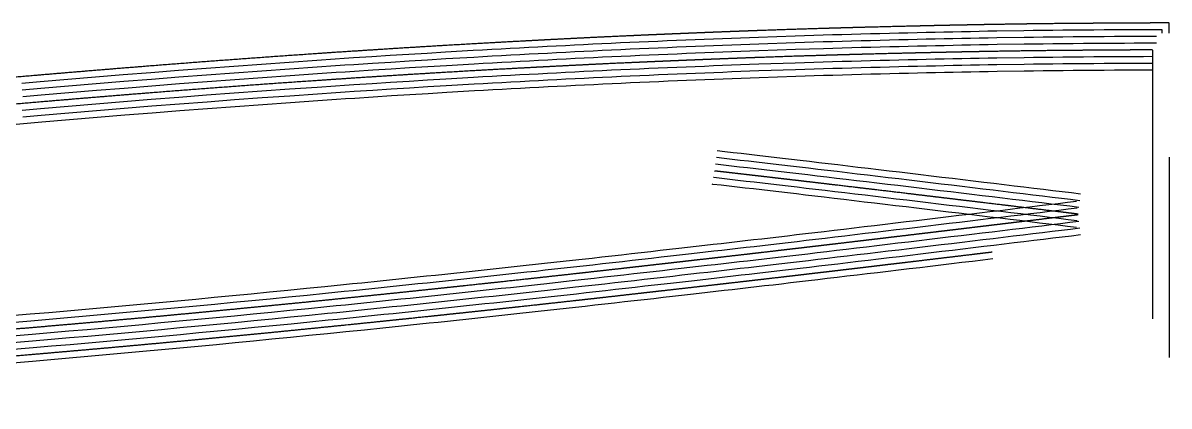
# Model space of a CAD drawing. Header units: millimetres. Extents: x -404 to 35, y 122 to 143.
# Drawn here: x -19.5 to 35.3, y 123.2 to 141.6 of the extents above; entities that cross this region are included whole.
import ezdxf

# ---------------------------------------------------------------- set-up
doc = ezdxf.new("R2010")
doc.units = ezdxf.units.MM
doc.layers.add('original_B', color=160, linetype='Continuous', true_color=0x0037ff)

msp = doc.modelspace()

# ---------------------------------------------------------------- linework, layer by layer
at = {"layer": 'original_B'}
for p, q in [((34.533, 140.258), (34.533, 127.405)), ((35.328, 135.139), (35.328, 125.546))]:
    msp.add_line(p, q, dxfattribs=at)
for points in [[(35.006, 141.075), (35.006, 141.241), (34.941, 141.24), (34.534, 141.239), (34.106, 141.237), (33.66, 141.235), (33.197, 141.232), (32.717, 141.23), (32.227, 141.226), (31.73, 141.223), (31.232, 141.219), (30.737, 141.215), (30.248, 141.21), (29.767, 141.205), (29.296, 141.2), (28.837, 141.194), (28.389, 141.189), (27.089, 141.169), (26.666, 141.162), (26.246, 141.154), (25.826, 141.146), (25.406, 141.138), (24.985, 141.13), (24.562, 141.121), (24.137, 141.111), (23.709, 141.102), (23.277, 141.092), (22.839, 141.082), (22.397, 141.071), (21.95, 141.06), (21.499, 141.049), (21.045, 141.037), (20.59, 141.026), (20.134, 141.014), (19.68, 141.001), (19.226, 140.988), (18.776, 140.975), (17.44, 140.934), (15.69, 140.874), (15.258, 140.858), (14.826, 140.842), (14.394, 140.825), (13.962, 140.809), (13.529, 140.792), (13.094, 140.774), (12.656, 140.757), (12.216, 140.738), (11.772, 140.721), (11.326, 140.702), (10.877, 140.683), (10.429, 140.664), (9.98, 140.644), (9.532, 140.624), (9.086, 140.604), (8.642, 140.583), (8.201, 140.563), (7.762, 140.541), (7.324, 140.52), (6.887, 140.498), (6.451, 140.476), (6.014, 140.454), (5.577, 140.431), (5.138, 140.408), (4.699, 140.385), (4.258, 140.361), (3.816, 140.337), (3.374, 140.313), (2.931, 140.289), (2.489, 140.264), (2.047, 140.239), (0.721, 140.162), (-0.162, 140.109), (-1.043, 140.055), (-1.924, 140), (-2.805, 139.943), (-3.685, 139.886), (-4.126, 139.857), (-4.566, 139.828), (-5.446, 139.768), (-6.768, 139.676), (-8.09, 139.582), (-9.412, 139.486), (-10.735, 139.387), (-12.058, 139.286), (-13.381, 139.182), (-14.705, 139.076), (-16.028, 138.968), (-17.351, 138.857), (-18.675, 138.745), (-19.557, 138.668)], [(34.725, 140.917), (34.535, 140.916), (34.108, 140.915), (33.662, 140.913), (33.199, 140.91), (32.719, 140.907), (32.229, 140.904), (31.733, 140.9), (31.234, 140.896), (30.74, 140.892), (30.251, 140.888), (29.77, 140.883), (29.3, 140.878), (28.842, 140.872), (28.393, 140.866), (27.094, 140.846), (26.672, 140.839), (26.252, 140.832), (25.832, 140.824), (25.412, 140.815), (24.992, 140.807), (24.569, 140.798), (24.144, 140.789), (23.716, 140.78), (23.284, 140.769), (22.847, 140.76), (22.405, 140.749), (21.958, 140.738), (21.507, 140.726), (21.054, 140.715), (20.599, 140.703), (20.143, 140.691), (19.689, 140.679), (19.236, 140.666), (18.786, 140.653), (17.451, 140.612), (15.702, 140.551), (15.269, 140.536), (14.838, 140.52), (14.406, 140.503), (13.975, 140.487), (13.542, 140.469), (13.107, 140.452), (12.67, 140.435), (12.229, 140.416), (11.785, 140.398), (11.339, 140.379), (10.891, 140.36), (10.443, 140.341), (9.994, 140.322), (9.546, 140.302), (9.101, 140.282), (8.657, 140.261), (8.216, 140.24), (7.777, 140.219), (7.34, 140.198), (6.903, 140.176), (6.467, 140.154), (6.031, 140.131), (5.594, 140.109), (5.156, 140.086), (4.716, 140.063), (4.275, 140.039), (3.834, 140.015), (3.392, 139.991), (2.949, 139.967), (2.507, 139.942), (2.065, 139.917), (0.74, 139.84), (-0.142, 139.787), (-1.024, 139.733), (-1.904, 139.678), (-2.784, 139.622), (-3.664, 139.565), (-4.104, 139.535), (-4.544, 139.506), (-5.424, 139.446), (-6.745, 139.355), (-8.066, 139.261), (-9.388, 139.164), (-10.71, 139.065), (-12.033, 138.964), (-13.356, 138.86), (-14.679, 138.755), (-16.001, 138.647), (-17.324, 138.536), (-18.647, 138.424), (-19.529, 138.347)], [(34.726, 140.595), (34.536, 140.594), (34.109, 140.592), (33.664, 140.59), (33.201, 140.587), (32.721, 140.585), (32.232, 140.581), (31.735, 140.578), (31.237, 140.574), (30.743, 140.57), (30.254, 140.565), (29.773, 140.56), (29.304, 140.555), (28.846, 140.549), (28.398, 140.544), (27.1, 140.524), (26.677, 140.517), (26.258, 140.509), (25.838, 140.501), (25.418, 140.493), (24.998, 140.485), (24.576, 140.476), (24.151, 140.466), (23.723, 140.457), (23.291, 140.447), (22.855, 140.437), (22.413, 140.426), (21.966, 140.415), (21.515, 140.404), (21.062, 140.393), (20.607, 140.381), (20.152, 140.369), (19.698, 140.356), (19.245, 140.343), (18.795, 140.33), (17.461, 140.289), (15.713, 140.229), (15.281, 140.213), (14.85, 140.198), (14.419, 140.181), (13.987, 140.165), (13.555, 140.147), (13.119, 140.13), (12.683, 140.112), (12.242, 140.094), (11.799, 140.076), (11.353, 140.057), (10.905, 140.038), (10.456, 140.019), (10.009, 140), (9.561, 139.98), (9.115, 139.96), (8.672, 139.939), (8.231, 139.918), (7.793, 139.897), (7.356, 139.876), (6.919, 139.854), (6.484, 139.832), (6.047, 139.809), (5.61, 139.787), (5.173, 139.764), (4.733, 139.741), (4.292, 139.717), (3.852, 139.693), (3.41, 139.669), (2.967, 139.645), (2.525, 139.62), (2.084, 139.595), (0.759, 139.518), (-0.123, 139.465), (-1.004, 139.411), (-1.883, 139.356), (-2.764, 139.3), (-3.643, 139.243), (-4.083, 139.213), (-4.522, 139.184), (-5.402, 139.125), (-6.722, 139.033), (-8.043, 138.939), (-9.364, 138.843), (-10.686, 138.744), (-12.008, 138.642), (-13.33, 138.539), (-14.653, 138.433), (-15.975, 138.325), (-17.297, 138.215), (-18.62, 138.102), (-19.501, 138.026)], [(34.535, 139.951), (34.107, 139.949), (33.662, 139.947), (33.198, 139.944), (32.719, 139.942), (32.228, 139.938), (31.732, 139.935), (31.234, 139.931), (30.739, 139.927), (30.25, 139.922), (29.769, 139.917), (29.299, 139.912), (28.841, 139.907), (28.393, 139.901), (27.093, 139.881), (26.671, 139.874), (26.25, 139.866), (25.831, 139.859), (25.411, 139.85), (24.99, 139.842), (24.568, 139.833), (24.143, 139.823), (23.714, 139.814), (23.282, 139.804), (22.846, 139.794), (22.403, 139.783), (21.956, 139.772), (21.505, 139.761), (21.052, 139.75), (20.597, 139.738), (20.141, 139.726), (19.687, 139.713), (19.234, 139.701), (18.784, 139.687), (17.448, 139.646), (15.7, 139.586), (15.267, 139.57), (14.835, 139.554), (14.404, 139.538), (13.972, 139.521), (13.539, 139.504), (13.104, 139.487), (12.666, 139.469), (12.226, 139.451), (11.782, 139.433), (11.336, 139.414), (10.888, 139.395), (10.44, 139.376), (9.991, 139.356), (9.543, 139.336), (9.097, 139.316), (8.654, 139.296), (8.213, 139.275), (7.774, 139.253), (7.336, 139.232), (6.9, 139.211), (6.463, 139.188), (6.027, 139.166), (5.59, 139.143), (5.152, 139.12), (4.712, 139.097), (4.271, 139.074), (3.83, 139.05), (3.388, 139.026), (2.945, 139.001), (2.503, 138.977), (2.061, 138.951), (0.735, 138.874), (-0.147, 138.821), (-1.028, 138.768), (-1.909, 138.712), (-2.789, 138.656), (-3.669, 138.599), (-4.109, 138.57), (-4.549, 138.54), (-5.429, 138.481), (-6.75, 138.389), (-8.071, 138.295), (-9.393, 138.198), (-10.716, 138.1), (-12.038, 137.998), (-13.361, 137.895), (-14.684, 137.789), (-16.007, 137.681), (-17.33, 137.57), (-18.653, 137.458), (-19.535, 137.381)], [(34.537, 139.306), (34.11, 139.304), (33.665, 139.302), (33.202, 139.299), (32.723, 139.297), (32.233, 139.293), (31.737, 139.29), (31.24, 139.286), (30.745, 139.282), (30.257, 139.277), (29.776, 139.272), (29.306, 139.267), (28.849, 139.262), (28.402, 139.256), (27.104, 139.236), (26.682, 139.229), (26.262, 139.221), (25.843, 139.214), (25.424, 139.206), (25.004, 139.197), (24.582, 139.188), (24.157, 139.178), (23.729, 139.169), (23.297, 139.159), (22.861, 139.149), (22.419, 139.138), (21.972, 139.127), (21.521, 139.117), (21.068, 139.105), (20.614, 139.093), (20.159, 139.081), (19.704, 139.068), (19.252, 139.056), (18.803, 139.042), (17.469, 139.001), (15.722, 138.942), (15.291, 138.926), (14.86, 138.91), (14.429, 138.893), (13.997, 138.877), (13.564, 138.86), (13.13, 138.842), (12.693, 138.824), (12.253, 138.807), (11.809, 138.788), (11.363, 138.77), (10.916, 138.751), (10.468, 138.731), (10.019, 138.712), (9.572, 138.692), (9.127, 138.672), (8.684, 138.652), (8.244, 138.63), (7.805, 138.609), (7.368, 138.588), (6.932, 138.566), (6.496, 138.544), (6.06, 138.522), (5.623, 138.499), (5.185, 138.476), (4.746, 138.453), (4.306, 138.43), (3.865, 138.406), (3.424, 138.381), (2.981, 138.357), (2.539, 138.333), (2.098, 138.307), (0.773, 138.23), (-0.108, 138.178), (-0.988, 138.124), (-1.868, 138.069), (-2.747, 138.013), (-3.626, 137.955), (-4.066, 137.926), (-4.506, 137.897), (-5.385, 137.837), (-6.705, 137.745), (-8.025, 137.652), (-9.346, 137.555), (-10.667, 137.456), (-11.989, 137.355), (-13.31, 137.252), (-14.632, 137.146), (-15.954, 137.038), (-17.276, 136.928), (-18.598, 136.815), (-19.479, 136.739), (-20.36, 136.662)], [(34.536, 139.628), (34.109, 139.627), (33.664, 139.625), (33.2, 139.622), (32.721, 139.619), (32.231, 139.616), (31.734, 139.613), (31.237, 139.608), (30.742, 139.604), (30.254, 139.6), (29.772, 139.595), (29.303, 139.59), (28.845, 139.584), (28.397, 139.578), (27.099, 139.558), (26.676, 139.551), (26.256, 139.544), (25.837, 139.536), (25.417, 139.528), (24.997, 139.519), (24.575, 139.51), (24.15, 139.501), (23.721, 139.492), (23.29, 139.482), (22.853, 139.472), (22.411, 139.461), (21.964, 139.45), (21.513, 139.439), (21.06, 139.428), (20.606, 139.416), (20.15, 139.403), (19.695, 139.391), (19.243, 139.378), (18.793, 139.365), (17.459, 139.324), (15.711, 139.264), (15.279, 139.248), (14.847, 139.232), (14.416, 139.216), (13.984, 139.199), (13.551, 139.182), (13.117, 139.165), (12.68, 139.147), (12.239, 139.129), (11.796, 139.11), (11.35, 139.092), (10.902, 139.073), (10.454, 139.053), (10.005, 139.034), (9.558, 139.014), (9.112, 138.994), (8.669, 138.974), (8.228, 138.953), (7.789, 138.931), (7.352, 138.91), (6.916, 138.888), (6.48, 138.866), (6.044, 138.844), (5.607, 138.821), (5.168, 138.798), (4.729, 138.775), (4.289, 138.752), (3.848, 138.728), (3.406, 138.704), (2.963, 138.679), (2.521, 138.655), (2.08, 138.629), (0.754, 138.552), (-0.127, 138.5), (-1.008, 138.446), (-1.888, 138.39), (-2.768, 138.335), (-3.648, 138.277), (-4.087, 138.248), (-4.527, 138.219), (-5.407, 138.159), (-6.727, 138.067), (-8.048, 137.973), (-9.37, 137.877), (-10.691, 137.778), (-12.013, 137.677), (-13.336, 137.573), (-14.658, 137.468), (-15.981, 137.359), (-17.303, 137.249), (-18.626, 137.137), (-19.507, 137.06)], [(31.094, 133.375), (30.66, 133.428), (30.22, 133.481), (29.772, 133.535), (29.319, 133.59), (28.858, 133.646), (28.39, 133.702), (27.916, 133.76), (27.437, 133.817), (26.952, 133.876), (26.462, 133.934), (25.966, 133.994), (25.467, 134.054), (24.965, 134.114), (24.46, 134.175), (23.954, 134.235), (23.448, 134.296), (22.941, 134.357), (22.436, 134.417), (21.933, 134.477), (21.434, 134.537), (20.938, 134.595), (20.449, 134.653), (19.967, 134.71), (19.492, 134.767), (19.027, 134.822), (18.571, 134.876), (18.126, 134.928), (17.69, 134.979), (17.262, 135.029), (16.843, 135.078), (16.432, 135.126), (16.028, 135.173), (15.632, 135.219), (15.242, 135.264), (14.856, 135.308), (14.471, 135.352), (14.085, 135.397), (13.711, 135.439)], [(31.055, 133.055), (30.621, 133.108), (30.181, 133.161), (29.734, 133.215), (29.28, 133.27), (28.819, 133.326), (28.352, 133.382), (27.878, 133.439), (27.399, 133.497), (26.914, 133.556), (26.423, 133.614), (25.928, 133.674), (25.429, 133.734), (24.927, 133.794), (24.422, 133.855), (23.916, 133.915), (23.409, 133.976), (22.903, 134.037), (22.398, 134.097), (21.895, 134.157), (21.395, 134.216), (20.9, 134.275), (20.411, 134.333), (19.929, 134.39), (19.454, 134.447), (18.989, 134.502), (18.533, 134.555), (18.088, 134.608), (17.652, 134.659), (17.224, 134.709), (16.805, 134.758), (16.395, 134.806), (15.991, 134.853), (15.595, 134.898), (15.205, 134.943), (14.819, 134.988), (14.434, 135.032), (14.048, 135.076), (13.674, 135.119)], [(31.016, 132.735), (30.583, 132.788), (30.142, 132.841), (29.695, 132.895), (29.241, 132.95), (28.78, 133.006), (28.313, 133.062), (27.839, 133.119), (27.36, 133.177), (26.875, 133.235), (26.385, 133.294), (25.89, 133.354), (25.39, 133.413), (24.888, 133.474), (24.383, 133.535), (23.877, 133.595), (23.371, 133.656), (22.865, 133.716), (22.359, 133.777), (21.857, 133.836), (21.357, 133.896), (20.862, 133.955), (20.373, 134.013), (19.891, 134.07), (19.416, 134.126), (18.951, 134.181), (18.496, 134.235), (18.05, 134.287), (17.614, 134.339), (17.187, 134.389), (16.768, 134.438), (16.357, 134.485), (15.954, 134.532), (15.558, 134.578), (15.168, 134.623), (14.782, 134.667), (14.397, 134.711), (14.012, 134.756), (13.638, 134.798)], [(30.899, 131.775), (30.466, 131.827), (30.027, 131.881), (29.579, 131.934), (29.125, 131.989), (28.664, 132.045), (28.197, 132.102), (27.724, 132.159), (27.244, 132.216), (26.76, 132.275), (26.269, 132.333), (25.774, 132.393), (25.275, 132.453), (24.773, 132.513), (24.268, 132.574), (23.762, 132.634), (23.256, 132.695), (22.75, 132.756), (22.245, 132.816), (21.742, 132.876), (21.243, 132.935), (20.748, 132.994), (20.259, 133.052), (19.777, 133.109), (19.303, 133.166), (18.838, 133.22), (18.383, 133.274), (17.937, 133.326), (17.501, 133.378), (17.075, 133.428), (16.656, 133.477), (16.246, 133.524), (15.843, 133.571), (15.447, 133.617), (15.057, 133.662), (14.672, 133.706), (14.287, 133.75), (13.902, 133.795), (13.5, 133.84), (13.475, 133.845)], [(30.938, 132.095), (30.505, 132.148), (30.065, 132.201), (29.618, 132.254), (29.164, 132.309), (28.703, 132.365), (28.236, 132.422), (27.762, 132.479), (27.283, 132.536), (26.798, 132.595), (26.308, 132.654), (25.813, 132.713), (25.313, 132.773), (24.811, 132.833), (24.307, 132.894), (23.801, 132.954), (23.294, 133.015), (22.788, 133.076), (22.283, 133.136), (21.78, 133.196), (21.281, 133.256), (20.786, 133.314), (20.297, 133.372), (19.815, 133.429), (19.341, 133.486), (18.875, 133.541), (18.42, 133.595), (17.975, 133.647), (17.539, 133.698), (17.112, 133.748), (16.693, 133.797), (16.283, 133.845), (15.88, 133.891), (15.484, 133.937), (15.094, 133.982), (14.708, 134.027), (14.324, 134.071), (13.938, 134.115), (13.546, 134.16), (13.53, 134.162)], [(30.9, 133.019), (30.467, 132.967), (30.026, 132.914), (29.579, 132.859), (29.125, 132.805), (28.664, 132.749), (28.197, 132.693), (27.724, 132.636), (27.244, 132.578), (26.76, 132.519), (26.269, 132.46), (25.774, 132.401), (25.275, 132.341), (24.773, 132.281), (24.268, 132.22), (23.762, 132.16), (23.256, 132.099), (22.75, 132.038), (22.245, 131.978), (21.742, 131.918), (21.243, 131.859), (20.748, 131.8), (20.259, 131.742), (19.777, 131.684), (19.303, 131.629), (18.838, 131.574), (18.382, 131.52), (17.937, 131.467), (17.502, 131.416), (17.075, 131.366), (16.656, 131.318), (16.246, 131.27), (15.843, 131.223), (15.447, 131.177), (15.058, 131.132), (14.672, 131.088), (14.287, 131.043), (13.902, 131), (13.513, 130.955), (13.118, 130.91), (12.714, 130.864), (12.301, 130.817), (11.875, 130.768), (11.438, 130.718), (10.992, 130.668), (10.538, 130.616), (10.077, 130.564), (9.612, 130.511), (9.142, 130.458), (8.67, 130.404), (8.198, 130.351), (7.727, 130.299), (7.26, 130.247), (6.799, 130.195), (5.454, 130.046), (5.015, 129.998), (4.579, 129.95), (4.146, 129.903), (3.714, 129.856), (3.282, 129.81), (2.852, 129.763), (2.421, 129.717), (1.989, 129.671), (1.555, 129.624), (1.119, 129.578), (0.682, 129.531), (0.243, 129.485), (-0.196, 129.438), (-0.636, 129.392), (-1.078, 129.346), (-1.519, 129.3), (-1.961, 129.254), (-2.403, 129.208), (-3.287, 129.117), (-3.729, 129.072), (-4.171, 129.027), (-4.613, 128.982), (-5.055, 128.937), (-5.938, 128.848), (-6.821, 128.76), (-7.704, 128.673), (-8.585, 128.586), (-9.467, 128.501), (-10.348, 128.417), (-11.228, 128.333), (-12.109, 128.25), (-12.989, 128.168), (-13.869, 128.087), (-14.749, 128.007), (-15.629, 127.928), (-16.508, 127.849), (-17.388, 127.772), (-18.267, 127.696), (-19.147, 127.62), (-20.467, 127.508)], [(30.938, 132.699), (30.505, 132.647), (30.065, 132.593), (29.618, 132.539), (29.164, 132.484), (28.703, 132.429), (28.236, 132.372), (27.762, 132.315), (27.283, 132.257), (26.798, 132.199), (26.308, 132.14), (25.813, 132.081), (25.313, 132.021), (24.811, 131.96), (24.307, 131.9), (23.801, 131.839), (23.294, 131.779), (22.788, 131.718), (22.283, 131.658), (21.78, 131.598), (21.281, 131.539), (20.786, 131.48), (20.297, 131.422), (19.815, 131.364), (19.341, 131.308), (18.875, 131.253), (18.42, 131.2), (17.975, 131.147), (17.539, 131.096), (17.112, 131.046), (16.693, 130.997), (16.283, 130.949), (15.88, 130.903), (15.484, 130.857), (15.094, 130.812), (14.708, 130.768), (14.324, 130.723), (13.938, 130.679), (13.549, 130.635), (13.154, 130.59), (12.751, 130.543), (12.337, 130.496), (11.911, 130.448), (11.474, 130.398), (11.028, 130.347), (10.574, 130.296), (10.114, 130.244), (9.648, 130.19), (9.178, 130.138), (8.706, 130.084), (8.234, 130.031), (7.763, 129.978), (7.296, 129.926), (6.835, 129.874), (5.49, 129.726), (5.05, 129.677), (4.614, 129.63), (4.181, 129.582), (3.748, 129.536), (3.317, 129.489), (2.886, 129.442), (2.455, 129.396), (2.023, 129.35), (1.589, 129.303), (1.153, 129.257), (0.716, 129.211), (0.277, 129.164), (-0.162, 129.118), (-0.603, 129.072), (-1.044, 129.025), (-1.486, 128.979), (-1.927, 128.933), (-2.369, 128.888), (-2.812, 128.842), (-3.254, 128.796), (-3.696, 128.751), (-4.138, 128.706), (-4.581, 128.661), (-5.023, 128.616), (-5.906, 128.527), (-6.789, 128.439), (-7.672, 128.352), (-8.554, 128.266), (-9.436, 128.18), (-10.317, 128.096), (-11.198, 128.012), (-12.079, 127.929), (-12.959, 127.847), (-13.839, 127.766), (-14.72, 127.686), (-15.6, 127.607), (-16.48, 127.528), (-17.36, 127.451), (-18.24, 127.374), (-19.12, 127.299), (-20.441, 127.187)], [(31.015, 132.058), (30.582, 132.006), (30.143, 131.953), (29.695, 131.899), (29.241, 131.844), (28.78, 131.789), (28.313, 131.732), (27.84, 131.675), (27.36, 131.617), (26.875, 131.559), (26.385, 131.5), (25.89, 131.441), (25.39, 131.38), (24.888, 131.32), (24.383, 131.26), (23.877, 131.199), (23.371, 131.139), (22.865, 131.078), (22.359, 131.017), (21.857, 130.958), (21.357, 130.898), (20.862, 130.839), (20.373, 130.781), (19.891, 130.724), (19.416, 130.668), (18.951, 130.613), (18.496, 130.559), (18.05, 130.506), (17.614, 130.455), (17.187, 130.405), (16.768, 130.357), (16.357, 130.309), (15.954, 130.262), (15.558, 130.216), (15.168, 130.171), (14.782, 130.127), (14.397, 130.082), (14.012, 130.038), (13.623, 129.994), (13.228, 129.949), (12.824, 129.903), (12.41, 129.855), (11.984, 129.807), (11.547, 129.757), (11.101, 129.706), (10.647, 129.655), (10.186, 129.603), (9.721, 129.55), (9.251, 129.497), (8.779, 129.443), (8.305, 129.39), (7.834, 129.337), (7.367, 129.285), (6.906, 129.233), (5.56, 129.085), (5.121, 129.036), (4.684, 128.988), (4.25, 128.941), (3.818, 128.895), (3.387, 128.848), (2.955, 128.801), (2.524, 128.755), (2.092, 128.709), (1.657, 128.662), (1.221, 128.616), (0.784, 128.569), (0.345, 128.523), (-0.095, 128.476), (-0.536, 128.43), (-0.977, 128.384), (-1.419, 128.338), (-1.861, 128.292), (-2.303, 128.246), (-3.188, 128.155), (-3.63, 128.109), (-4.073, 128.064), (-4.516, 128.019), (-4.958, 127.974), (-5.842, 127.885), (-6.726, 127.797), (-7.609, 127.71), (-8.492, 127.624), (-9.374, 127.538), (-10.256, 127.454), (-11.137, 127.37), (-12.019, 127.287), (-12.9, 127.205), (-13.781, 127.124), (-14.661, 127.043), (-15.542, 126.964), (-16.423, 126.885), (-17.304, 126.808), (-18.184, 126.732), (-19.065, 126.656), (-20.387, 126.544)], [(31.054, 131.738), (30.621, 131.686), (30.181, 131.633), (29.734, 131.579), (29.279, 131.524), (28.819, 131.468), (28.352, 131.412), (27.878, 131.355), (27.399, 131.297), (26.914, 131.239), (26.423, 131.18), (25.928, 131.12), (25.429, 131.06), (24.926, 131), (24.422, 130.939), (23.916, 130.879), (23.409, 130.818), (22.903, 130.758), (22.398, 130.697), (21.895, 130.638), (21.395, 130.578), (20.9, 130.519), (20.411, 130.461), (19.929, 130.403), (19.454, 130.347), (18.989, 130.293), (18.534, 130.239), (18.088, 130.186), (17.652, 130.135), (17.224, 130.085), (16.805, 130.036), (16.395, 129.988), (15.991, 129.942), (15.595, 129.896), (15.205, 129.85), (14.819, 129.806), (14.434, 129.762), (14.048, 129.718), (13.659, 129.673), (13.264, 129.628), (12.861, 129.582), (12.446, 129.535), (12.021, 129.487), (11.584, 129.437), (11.137, 129.386), (10.683, 129.334), (10.223, 129.282), (9.757, 129.229), (9.287, 129.176), (8.815, 129.123), (8.341, 129.069), (7.87, 129.017), (7.403, 128.965), (6.942, 128.913), (5.596, 128.764), (5.156, 128.716), (4.719, 128.668), (4.285, 128.621), (3.852, 128.574), (3.421, 128.527), (2.99, 128.48), (2.558, 128.434), (2.126, 128.388), (1.692, 128.341), (1.255, 128.295), (0.818, 128.248), (0.379, 128.202), (-0.061, 128.156), (-0.502, 128.109), (-0.943, 128.063), (-1.385, 128.017), (-1.828, 127.971), (-2.27, 127.925), (-3.155, 127.834), (-3.598, 127.788), (-4.04, 127.743), (-4.483, 127.698), (-4.926, 127.654), (-5.81, 127.564), (-6.694, 127.476), (-7.577, 127.389), (-8.46, 127.303), (-9.343, 127.217), (-10.225, 127.132), (-11.107, 127.049), (-11.988, 126.966), (-12.87, 126.884), (-13.751, 126.803), (-14.632, 126.722), (-15.513, 126.643), (-16.394, 126.564), (-17.275, 126.487), (-18.156, 126.41), (-19.038, 126.335), (-20.36, 126.223)], [(31.092, 131.418), (30.66, 131.366), (30.22, 131.313), (29.773, 131.259), (29.318, 131.204), (28.857, 131.148), (28.39, 131.092), (27.917, 131.035), (27.437, 130.977), (26.952, 130.919), (26.462, 130.859), (25.966, 130.8), (25.467, 130.74), (24.965, 130.68), (24.46, 130.619), (23.954, 130.558), (23.447, 130.498), (22.941, 130.437), (22.436, 130.377), (21.933, 130.317), (21.434, 130.258), (20.938, 130.199), (20.45, 130.141), (19.967, 130.083), (19.492, 130.027), (19.027, 129.972), (18.571, 129.919), (18.126, 129.866), (17.689, 129.815), (17.262, 129.765), (16.843, 129.716), (16.432, 129.668), (16.029, 129.621), (15.633, 129.575), (15.241, 129.53), (14.856, 129.486), (14.471, 129.442), (14.085, 129.397), (13.696, 129.353), (13.301, 129.308), (12.897, 129.262), (12.483, 129.214), (12.057, 129.166), (11.62, 129.116), (11.174, 129.066), (10.72, 129.014), (10.259, 128.962), (9.793, 128.909), (9.323, 128.856), (8.851, 128.802), (8.377, 128.749), (7.906, 128.696), (7.439, 128.644), (6.978, 128.592), (5.631, 128.444), (5.191, 128.395), (4.754, 128.347), (4.32, 128.3), (3.887, 128.253), (3.456, 128.207), (3.025, 128.16), (2.593, 128.114), (2.16, 128.067), (1.726, 128.021), (1.29, 127.975), (0.852, 127.928), (0.413, 127.882), (-0.027, 127.835), (-0.469, 127.789), (-0.91, 127.742), (-1.352, 127.696), (-1.794, 127.65), (-2.237, 127.604), (-3.122, 127.513), (-3.565, 127.468), (-4.008, 127.422), (-4.451, 127.377), (-4.893, 127.333), (-5.778, 127.244), (-6.662, 127.156), (-7.546, 127.068), (-8.429, 126.982), (-9.312, 126.896), (-10.194, 126.811), (-11.077, 126.728), (-11.958, 126.645), (-12.84, 126.562), (-13.722, 126.481), (-14.603, 126.401), (-15.484, 126.322), (-16.366, 126.243), (-17.247, 126.166), (-18.129, 126.089), (-19.01, 126.013), (-20.333, 125.901)], [(26.905, 130.273), (26.415, 130.214), (25.92, 130.154), (25.42, 130.094), (24.918, 130.034), (24.413, 129.973), (23.907, 129.913), (23.401, 129.852), (22.895, 129.791), (22.389, 129.731), (21.887, 129.671), (21.387, 129.612), (20.892, 129.553), (20.403, 129.495), (19.921, 129.438), (19.446, 129.381), (18.981, 129.327), (18.525, 129.273), (18.08, 129.221), (17.644, 129.169), (17.216, 129.119), (16.797, 129.07), (16.387, 129.022), (15.983, 128.976), (15.587, 128.93), (15.197, 128.885), (14.811, 128.84), (14.426, 128.796), (14.04, 128.752), (13.651, 128.707), (13.256, 128.662), (12.853, 128.616), (12.439, 128.569), (12.013, 128.521), (11.576, 128.471), (11.13, 128.42), (10.676, 128.369), (10.215, 128.316), (9.749, 128.263), (9.279, 128.21), (8.807, 128.157), (8.334, 128.103), (7.862, 128.051), (7.395, 127.999), (6.934, 127.947), (5.588, 127.798), (5.148, 127.75), (4.712, 127.702), (4.277, 127.655), (3.845, 127.608), (3.414, 127.561), (2.983, 127.515), (2.551, 127.469), (2.118, 127.422), (1.684, 127.376), (1.248, 127.33), (0.811, 127.283), (0.372, 127.236), (-0.069, 127.19), (-0.509, 127.144), (-0.951, 127.097), (-1.393, 127.051), (-1.835, 127.005), (-2.277, 126.959), (-3.162, 126.868), (-4.047, 126.778), (-4.49, 126.733), (-4.933, 126.688), (-5.817, 126.599), (-6.701, 126.511), (-7.584, 126.424), (-8.467, 126.337), (-9.35, 126.251), (-10.232, 126.167), (-11.113, 126.083), (-11.995, 126), (-12.876, 125.918), (-13.758, 125.837), (-14.639, 125.757), (-15.52, 125.677), (-16.401, 125.598), (-17.282, 125.521), (-18.162, 125.445), (-19.044, 125.369), (-20.366, 125.257)]]:
    msp.add_lwpolyline(points, dxfattribs=at)
for points in [[(35.328, 141.075), (35.328, 141.564), (34.94, 141.563), (34.532, 141.561), (34.105, 141.56), (33.659, 141.558), (33.195, 141.555), (32.715, 141.552), (32.225, 141.549), (31.728, 141.545), (31.23, 141.541), (30.734, 141.537), (30.245, 141.533), (29.763, 141.528), (29.293, 141.523), (28.833, 141.517), (28.385, 141.511), (27.084, 141.491), (26.661, 141.484), (26.24, 141.477), (25.82, 141.468), (25.399, 141.46), (24.978, 141.452), (24.555, 141.443), (24.13, 141.434), (23.702, 141.424), (23.269, 141.414), (22.832, 141.404), (22.389, 141.394), (21.942, 141.383), (21.491, 141.371), (21.037, 141.36), (20.582, 141.348), (20.126, 141.336), (19.671, 141.323), (19.217, 141.31), (18.766, 141.297), (17.43, 141.256), (15.679, 141.196), (15.246, 141.18), (14.814, 141.164), (14.382, 141.148), (13.949, 141.131), (13.516, 141.114), (13.081, 141.097), (12.643, 141.079), (12.203, 141.061), (11.759, 141.043), (11.312, 141.024), (10.864, 141.005), (10.415, 140.986), (9.966, 140.966), (9.518, 140.946), (9.071, 140.926), (8.627, 140.905), (8.185, 140.885), (7.746, 140.864), (7.308, 140.842), (6.871, 140.82), (6.434, 140.798), (5.997, 140.776), (5.56, 140.753), (5.121, 140.73), (4.681, 140.707), (4.24, 140.683), (3.799, 140.659), (3.356, 140.635), (2.914, 140.611), (2.471, 140.586), (2.028, 140.561), (0.702, 140.484), (-0.181, 140.431), (-1.063, 140.377), (-1.945, 140.322), (-2.826, 140.265), (-3.707, 140.208), (-4.147, 140.179), (-4.587, 140.15), (-5.468, 140.09), (-6.79, 139.998), (-8.113, 139.904), (-9.436, 139.807), (-10.759, 139.709), (-12.083, 139.607), (-13.407, 139.503), (-14.731, 139.397), (-16.055, 139.289), (-17.379, 139.179), (-18.702, 139.066), (-19.585, 138.99), (-20.467, 138.913), (-21.35, 138.834), (-22.232, 138.756), (-23.114, 138.675), (-23.996, 138.594), (-24.878, 138.513), (-25.76, 138.43), (-26.642, 138.347), (-27.524, 138.263), (-28.406, 138.177), (-29.288, 138.092), (-30.169, 138.005), (-31.051, 137.917), (-31.932, 137.829), (-32.814, 137.74), (-33.695, 137.651), (-34.577, 137.56), (-35.458, 137.469), (-35.899, 137.423), (-36.34, 137.377), (-36.78, 137.331), (-37.221, 137.285), (-37.662, 137.238), (-38.102, 137.191), (-38.543, 137.145), (-38.984, 137.097), (-39.424, 137.051), (-39.865, 137.003), (-40.306, 136.956), (-40.746, 136.908), (-41.187, 136.86), (-41.628, 136.812), (-42.068, 136.764), (-42.509, 136.716), (-42.949, 136.668), (-43.39, 136.619), (-43.831, 136.571), (-44.271, 136.522), (-44.712, 136.473), (-45.153, 136.423), (-45.593, 136.375), (-46.034, 136.325), (-46.474, 136.276), (-46.915, 136.226), (-47.356, 136.176), (-47.796, 136.126), (-48.237, 136.076), (-48.677, 136.027), (-49.118, 135.976), (-49.559, 135.926), (-49.999, 135.876), (-50.44, 135.825), (-50.88, 135.774), (-51.321, 135.724), (-51.762, 135.672), (-52.202, 135.621), (-52.643, 135.57), (-53.084, 135.519), (-53.524, 135.468), (-53.965, 135.417), (-54.405, 135.365), (-54.846, 135.314), (-55.287, 135.262), (-55.727, 135.21), (-56.168, 135.158), (-56.609, 135.107), (-57.049, 135.055), (-57.49, 135.002), (-57.93, 134.95), (-58.371, 134.898), (-58.812, 134.846), (-59.252, 134.793), (-59.693, 134.741), (-60.133, 134.689), (-60.574, 134.636), (-61.015, 134.583), (-61.455, 134.531), (-61.896, 134.478), (-62.337, 134.425), (-62.777, 134.372), (-63.218, 134.319), (-63.658, 134.266), (-64.099, 134.213), (-64.54, 134.16), (-64.98, 134.107), (-65.421, 134.054), (-65.861, 134.001), (-66.302, 133.948), (-66.743, 133.895), (-67.183, 133.841), (-67.624, 133.788), (-68.064, 133.735), (-68.505, 133.681), (-68.946, 133.628), (-69.386, 133.575), (-69.827, 133.521), (-70.267, 133.468), (-70.708, 133.414), (-71.149, 133.361), (-71.589, 133.307), (-72.03, 133.254), (-72.47, 133.2), (-72.911, 133.147), (-73.352, 133.093), (-73.792, 133.04), (-74.233, 132.987), (-74.673, 132.933), (-75.114, 132.88), (-75.555, 132.826), (-75.995, 132.773), (-76.436, 132.719), (-76.876, 132.666), (-77.317, 132.612), (-77.758, 132.559), (-78.198, 132.506), (-78.639, 132.453), (-79.079, 132.399), (-79.52, 132.346), (-79.96, 132.292), (-80.401, 132.239), (-80.842, 132.186), (-81.282, 132.133), (-81.723, 132.079), (-82.163, 132.026), (-82.604, 131.974), (-83.045, 131.92), (-83.485, 131.867), (-83.926, 131.814), (-84.366, 131.762), (-84.807, 131.709), (-85.247, 131.656), (-85.688, 131.603), (-86.129, 131.551), (-86.569, 131.498), (-87.01, 131.445), (-87.45, 131.393), (-87.891, 131.34), (-88.332, 131.288), (-88.772, 131.236), (-89.213, 131.184), (-89.653, 131.131), (-90.094, 131.079), (-90.534, 131.027), (-90.975, 130.976), (-91.416, 130.923), (-91.856, 130.872), (-92.297, 130.82), (-92.737, 130.769), (-93.178, 130.717), (-93.619, 130.665), (-94.059, 130.614), (-94.5, 130.563), (-94.94, 130.512), (-95.381, 130.461), (-95.822, 130.41), (-96.262, 130.359), (-96.703, 130.308), (-97.143, 130.258), (-97.584, 130.207), (-98.025, 130.157), (-98.465, 130.106), (-98.906, 130.056), (-99.346, 130.006), (-99.787, 129.956), (-100.228, 129.906), (-100.668, 129.856), (-101.109, 129.806), (-101.549, 129.757), (-101.99, 129.708), (-102.431, 129.659), (-102.871, 129.609), (-103.312, 129.56), (-103.753, 129.512), (-104.193, 129.463), (-104.634, 129.414), (-105.074, 129.366), (-105.515, 129.318), (-105.956, 129.269), (-106.396, 129.222), (-106.837, 129.174), (-107.278, 129.126), (-107.718, 129.078), (-108.159, 129.031), (-108.6, 128.984), (-109.04, 128.937), (-109.481, 128.89), (-109.922, 128.843), (-110.362, 128.796), (-110.803, 128.75), (-111.244, 128.704), (-111.684, 128.658), (-112.125, 128.612), (-112.566, 128.566), (-113.006, 128.521), (-113.447, 128.476), (-113.888, 128.43), (-114.328, 128.385), (-114.769, 128.34), (-115.21, 128.296), (-115.65, 128.251), (-116.091, 128.207), (-116.532, 128.163), (-116.972, 128.119), (-117.413, 128.075), (-117.854, 128.032), (-118.735, 127.946), (-119.617, 127.86), (-120.498, 127.775), (-121.38, 127.691), (-122.261, 127.608), (-123.143, 127.526), (-124.024, 127.445), (-124.906, 127.365), (-125.787, 127.285), (-126.669, 127.207), (-127.55, 127.129), (-128.432, 127.053), (-129.314, 126.977), (-130.636, 126.866), (-132.4, 126.721), (-134.163, 126.58), (-135.926, 126.443), (-137.69, 126.311), (-139.454, 126.182), (-141.217, 126.058), (-142.981, 125.939), (-144.745, 125.823), (-146.509, 125.712), (-148.272, 125.606), (-150.036, 125.505), (-151.8, 125.408), (-153.564, 125.315), (-155.328, 125.228), (-157.092, 125.145), (-158.857, 125.067), (-160.621, 124.994), (-162.385, 124.926), (-164.149, 124.863), (-165.913, 124.805), (-167.678, 124.752), (-169.442, 124.705), (-171.206, 124.662), (-172.971, 124.625), (-174.735, 124.593), (-176.499, 124.567), (-178.705, 124.542), (-180.91, 124.525), (-183.115, 124.517), (-183.556, 124.518), (-183.567, 124.519)], [(34.533, 140.273), (34.106, 140.272), (33.66, 140.27), (33.196, 140.267), (32.717, 140.264), (32.226, 140.261), (31.73, 140.258), (31.232, 140.253), (30.737, 140.249), (30.247, 140.245), (29.766, 140.24), (29.295, 140.235), (28.837, 140.229), (28.388, 140.223), (27.088, 140.203), (26.665, 140.196), (26.244, 140.189), (25.825, 140.181), (25.405, 140.173), (24.984, 140.164), (24.561, 140.155), (24.136, 140.146), (23.707, 140.136), (23.275, 140.127), (22.838, 140.116), (22.395, 140.106), (21.948, 140.095), (21.497, 140.084), (21.043, 140.072), (20.588, 140.06), (20.133, 140.048), (19.678, 140.035), (19.224, 140.023), (18.774, 140.009), (17.438, 139.968), (15.688, 139.908), (15.255, 139.893), (14.823, 139.876), (14.391, 139.86), (13.959, 139.843), (13.526, 139.826), (13.091, 139.809), (12.653, 139.791), (12.213, 139.773), (11.769, 139.755), (11.323, 139.736), (10.875, 139.717), (10.426, 139.698), (9.977, 139.678), (9.529, 139.659), (9.083, 139.639), (8.639, 139.618), (8.197, 139.597), (7.758, 139.576), (7.32, 139.554), (6.883, 139.533), (6.447, 139.51), (6.01, 139.488), (5.573, 139.465), (5.135, 139.443), (4.695, 139.419), (4.254, 139.396), (3.812, 139.372), (3.37, 139.348), (2.928, 139.323), (2.485, 139.299), (2.042, 139.273), (0.716, 139.196), (-0.166, 139.143), (-1.048, 139.09), (-1.929, 139.034), (-2.81, 138.978), (-3.69, 138.921), (-4.13, 138.891), (-4.57, 138.862), (-5.451, 138.802), (-6.773, 138.711), (-8.095, 138.617), (-9.417, 138.52), (-10.74, 138.421), (-12.063, 138.32), (-13.387, 138.216), (-14.71, 138.111), (-16.034, 138.002), (-17.357, 137.892), (-18.681, 137.779), (-19.563, 137.703), (-20.445, 137.626), (-21.327, 137.547), (-22.209, 137.469), (-23.091, 137.388), (-23.973, 137.308), (-24.855, 137.226), (-25.737, 137.143), (-26.618, 137.06), (-27.5, 136.976), (-28.381, 136.89), (-29.263, 136.805), (-30.144, 136.718), (-31.026, 136.631), (-31.907, 136.542), (-32.789, 136.453), (-33.67, 136.364), (-34.551, 136.274), (-35.432, 136.182), (-35.873, 136.137), (-36.313, 136.091), (-36.754, 136.044), (-37.195, 135.998), (-37.635, 135.952), (-38.076, 135.905), (-38.516, 135.858), (-38.957, 135.811), (-39.397, 135.764), (-39.838, 135.716), (-40.279, 135.669), (-40.719, 135.621), (-41.16, 135.574), (-41.6, 135.526), (-42.041, 135.478), (-42.481, 135.43), (-42.922, 135.381), (-43.362, 135.333), (-43.803, 135.284), (-44.243, 135.235), (-44.684, 135.187), (-45.125, 135.137), (-45.565, 135.088), (-46.006, 135.039), (-46.446, 134.989), (-46.887, 134.94), (-47.327, 134.89), (-47.768, 134.84), (-48.208, 134.79), (-48.649, 134.74), (-49.089, 134.69), (-49.53, 134.64), (-49.97, 134.589), (-50.411, 134.539), (-50.852, 134.488), (-51.292, 134.437), (-51.733, 134.386), (-52.173, 134.335), (-52.614, 134.284), (-53.054, 134.233), (-53.495, 134.182), (-53.935, 134.13), (-54.376, 134.079), (-54.817, 134.027), (-55.257, 133.976), (-55.698, 133.924), (-56.138, 133.872), (-56.579, 133.82), (-57.019, 133.768), (-57.46, 133.716), (-57.901, 133.664), (-58.341, 133.612), (-58.782, 133.56), (-59.222, 133.507), (-59.663, 133.455), (-60.103, 133.402), (-60.544, 133.35), (-60.985, 133.297), (-61.425, 133.245), (-61.866, 133.192), (-62.306, 133.139), (-62.747, 133.086), (-63.188, 133.033), (-63.628, 132.98), (-64.069, 132.927), (-64.509, 132.874), (-64.95, 132.821), (-65.39, 132.768), (-65.831, 132.715), (-66.272, 132.662), (-66.712, 132.608), (-67.153, 132.555), (-67.593, 132.502), (-68.034, 132.449), (-68.475, 132.395), (-68.915, 132.342), (-69.356, 132.289), (-69.796, 132.235), (-70.237, 132.182), (-70.678, 132.128), (-71.118, 132.075), (-71.559, 132.021), (-71.999, 131.968), (-72.44, 131.914), (-72.881, 131.861), (-73.321, 131.807), (-73.762, 131.754), (-74.202, 131.7), (-74.643, 131.647), (-75.083, 131.593), (-75.524, 131.54), (-75.965, 131.487), (-76.405, 131.433), (-76.846, 131.38), (-77.286, 131.326), (-77.727, 131.273), (-78.168, 131.219), (-78.608, 131.166), (-79.049, 131.113), (-79.489, 131.06), (-79.93, 131.006), (-80.371, 130.953), (-80.811, 130.9), (-81.252, 130.847), (-81.693, 130.794), (-82.133, 130.74), (-82.574, 130.687), (-83.014, 130.635), (-83.455, 130.581), (-83.896, 130.528), (-84.336, 130.475), (-84.777, 130.423), (-85.217, 130.37), (-85.658, 130.317), (-86.099, 130.264), (-86.539, 130.212), (-86.98, 130.159), (-87.42, 130.107), (-87.861, 130.054), (-88.302, 130.002), (-88.742, 129.95), (-89.183, 129.897), (-89.624, 129.845), (-90.064, 129.793), (-90.505, 129.741), (-90.945, 129.689), (-91.386, 129.637), (-91.827, 129.585), (-92.267, 129.534), (-92.708, 129.482), (-93.149, 129.431), (-93.589, 129.379), (-94.03, 129.328), (-94.471, 129.276), (-94.911, 129.225), (-95.352, 129.174), (-95.793, 129.123), (-96.233, 129.072), (-96.674, 129.022), (-97.115, 128.971), (-97.555, 128.921), (-97.996, 128.87), (-98.437, 128.82), (-98.877, 128.77), (-99.318, 128.719), (-99.759, 128.669), (-100.199, 128.619), (-100.64, 128.57), (-101.081, 128.52), (-101.521, 128.471), (-101.962, 128.421), (-102.403, 128.372), (-102.843, 128.323), (-103.284, 128.274), (-103.725, 128.225), (-104.166, 128.176), (-104.606, 128.128), (-105.047, 128.08), (-105.488, 128.031), (-105.928, 127.983), (-106.369, 127.935), (-106.81, 127.888), (-107.251, 127.84), (-107.691, 127.792), (-108.132, 127.745), (-108.573, 127.697), (-109.014, 127.65), (-109.454, 127.604), (-109.895, 127.557), (-110.336, 127.51), (-110.777, 127.463), (-111.217, 127.417), (-111.658, 127.371), (-112.099, 127.325), (-112.54, 127.28), (-112.98, 127.234), (-113.421, 127.189), (-113.862, 127.144), (-114.303, 127.099), (-114.744, 127.053), (-115.184, 127.009), (-115.625, 126.964), (-116.066, 126.92), (-116.507, 126.876), (-116.948, 126.832), (-117.388, 126.788), (-118.27, 126.702), (-119.152, 126.616), (-120.033, 126.531), (-120.915, 126.446), (-121.797, 126.363), (-122.679, 126.28), (-123.56, 126.199), (-124.442, 126.118), (-125.324, 126.038), (-126.206, 125.959), (-127.088, 125.881), (-127.969, 125.804), (-128.851, 125.728), (-130.174, 125.616), (-131.938, 125.47), (-133.702, 125.327), (-135.466, 125.19), (-137.23, 125.056), (-138.994, 124.927), (-140.759, 124.802), (-142.523, 124.681), (-144.287, 124.564), (-146.052, 124.452), (-147.816, 124.345), (-149.581, 124.242), (-151.346, 124.144), (-153.11, 124.051), (-154.875, 123.962), (-156.64, 123.877), (-158.405, 123.799), (-160.17, 123.724), (-161.934, 123.655), (-163.699, 123.591), (-165.464, 123.532), (-167.229, 123.477), (-168.994, 123.428), (-170.759, 123.384), (-172.524, 123.346), (-174.29, 123.313), (-176.055, 123.285), (-178.261, 123.258), (-180.467, 123.24), (-182.674, 123.23), (-184.566, 123.24)]]:
    msp.add_open_spline(points, degree=1, dxfattribs=at)
for points, knots in [([(30.977, 132.415), (30.544, 132.468), (30.104, 132.521), (29.657, 132.575), (29.202, 132.63), (28.742, 132.685), (28.274, 132.742), (27.801, 132.799), (27.322, 132.856), (26.837, 132.915), (26.346, 132.974), (25.851, 133.034), (25.352, 133.093), (24.85, 133.154), (24.345, 133.214), (23.839, 133.275), (23.332, 133.335), (22.826, 133.396), (22.321, 133.457), (21.819, 133.516), (21.319, 133.576), (20.824, 133.635), (20.335, 133.693), (19.853, 133.75), (19.379, 133.806), (18.913, 133.861), (18.458, 133.915), (18.013, 133.967), (17.577, 134.019), (17.149, 134.068), (16.731, 134.117), (16.32, 134.165), (15.917, 134.212), (15.521, 134.257), (15.131, 134.303), (14.745, 134.347), (14.361, 134.391), (13.975, 134.436), (13.592, 134.479), (13.586, 134.48)], [0, 0, 1, 2, 2.450419, 2.907918, 3.3721, 3.842701, 4.319522, 5.319522, 5.807955, 6.301849, 7.301849, 8.301849, 9.301849, 10.301849, 11.301849, 12.301849, 13.301849, 13.810433, 14.316669, 14.819629, 15.819629, 16.819629, 17.305386, 17.783036, 18.783036, 19.783036, 20.783036, 21.783036, 22.783036, 23.783036, 24.783036, 25.783036, 26.783036, 27.783036, 28.783036, 29.783036, 30.783036, 31.783036, 33.783036, 33.783036]), ([(30.977, 132.379), (30.544, 132.327), (30.104, 132.273), (29.657, 132.219), (29.202, 132.164), (28.742, 132.109), (28.274, 132.052), (27.801, 131.995), (27.322, 131.937), (26.837, 131.879), (26.346, 131.82), (25.851, 131.761), (25.352, 131.7), (24.85, 131.64), (24.345, 131.58), (23.839, 131.519), (23.332, 131.459), (22.826, 131.398), (22.321, 131.338), (21.819, 131.278), (21.319, 131.218), (20.824, 131.16), (20.335, 131.102), (19.853, 131.044), (19.379, 130.988), (18.913, 130.933), (18.458, 130.879), (18.013, 130.827), (17.577, 130.776), (17.149, 130.726), (16.731, 130.677), (16.32, 130.629), (15.917, 130.582), (15.521, 130.536), (15.131, 130.491), (14.745, 130.447), (14.361, 130.403), (13.975, 130.359), (13.586, 130.314), (13.191, 130.269), (12.788, 130.223), (12.374, 130.176), (11.948, 130.127), (11.511, 130.077), (11.065, 130.027), (10.611, 129.975), (10.15, 129.923), (9.684, 129.87), (9.214, 129.817), (8.742, 129.764), (8.27, 129.71), (7.798, 129.658), (7.331, 129.606), (6.871, 129.554), (5.525, 129.405), (5.086, 129.357), (4.649, 129.309), (4.215, 129.262), (3.783, 129.215), (3.352, 129.168), (2.921, 129.122), (2.49, 129.076), (2.057, 129.029), (1.623, 128.983), (1.187, 128.937), (0.75, 128.89), (0.311, 128.844), (-0.129, 128.797), (-0.569, 128.751), (-1.011, 128.705), (-1.452, 128.659), (-1.894, 128.612), (-2.336, 128.567), (-2.779, 128.521), (-3.221, 128.476), (-3.663, 128.43), (-4.106, 128.385), (-4.548, 128.34), (-4.99, 128.295), (-5.874, 128.206), (-6.758, 128.118), (-7.64, 128.031), (-8.523, 127.945), (-9.405, 127.859), (-10.286, 127.775), (-11.168, 127.691), (-12.049, 127.608), (-12.929, 127.526), (-13.81, 127.445), (-14.69, 127.365), (-15.571, 127.285), (-16.451, 127.207), (-17.332, 127.129), (-18.212, 127.053), (-19.093, 126.977), (-20.414, 126.866), (-21.735, 126.756), (-23.057, 126.649), (-24.378, 126.544), (-25.7, 126.441), (-27.023, 126.341), (-28.345, 126.243), (-29.668, 126.147), (-30.991, 126.054), (-32.314, 125.963), (-33.637, 125.875), (-34.96, 125.789), (-36.284, 125.706), (-37.607, 125.625), (-38.931, 125.547), (-40.254, 125.472), (-41.578, 125.399), (-42.901, 125.329), (-44.225, 125.262), (-45.548, 125.197), (-47.313, 125.115), (-49.96, 125.003), (-52.607, 124.901), (-55.253, 124.811), (-57.9, 124.733), (-60.546, 124.666), (-63.192, 124.612), (-65.838, 124.569), (-68.485, 124.539), (-71.131, 124.521), (-73.762, 124.517), (-73.777, 124.517)], [0, 0, 1, 2, 3, 3.457499, 3.921616, 4.921616, 5.921616, 6.921616, 7.921616, 8.921616, 9.921616, 10.921616, 11.921616, 12.921616, 13.921616, 14.921616, 15.431456, 15.94004, 16.94004, 17.94004, 18.94004, 19.94004, 20.425862, 20.903448, 21.903448, 22.903448, 23.903448, 24.903448, 25.903448, 26.903448, 27.903448, 28.903448, 29.903448, 30.903448, 31.291946, 31.679114, 32.067115, 33.067115, 33.464579, 33.870611, 34.870611, 35.870611, 36.870611, 37.870611, 38.327532, 38.791172, 39.791172, 40.791172, 41.791172, 42.791172, 43.791172, 44.791172, 45.791172, 46.791172, 47.791172, 48.791172, 49.227636, 49.662451, 50.096073, 51.096073, 52.096073, 52.531028, 52.967633, 53.967633, 54.967633, 55.967633, 56.967633, 57.967633, 58.967633, 59.967633, 60.967633, 61.967633, 62.967633, 63.967633, 64.967633, 65.967633, 66.967633, 67.967633, 68.856008, 69.743776, 70.630994, 71.630994, 72.630994, 73.630994, 74.630994, 75.630994, 76.630994, 77.630994, 78.630994, 79.514956, 80.39887, 81.39887, 82.282593, 83.166421, 84.492149, 85.492149, 86.818071, 88.144119, 89.144119, 90.144119, 91.144119, 92.144119, 93.144119, 94.144119, 95.47014, 96.796218, 98.122157, 99.122157, 100.447965, 101.773616, 102.773616, 103.773616, 104.773616, 105.773616, 106.773616, 107.773616, 108.773616, 109.773616, 110.773616, 111.773616, 112.773616, 113.773616, 114.773616, 115.773616, 116.773616, 118.773616, 118.773616]), ([(26.867, 130.593), (26.377, 130.534), (25.881, 130.474), (25.382, 130.415), (24.88, 130.354), (24.375, 130.294), (23.869, 130.233), (23.363, 130.172), (22.856, 130.112), (22.351, 130.051), (21.848, 129.992), (21.349, 129.932), (20.854, 129.873), (20.365, 129.815), (19.883, 129.758), (19.408, 129.702), (18.943, 129.647), (18.488, 129.593), (18.042, 129.541), (17.606, 129.489), (17.179, 129.439), (16.76, 129.391), (16.349, 129.343), (15.946, 129.296), (15.55, 129.25), (15.16, 129.205), (14.774, 129.161), (14.389, 129.116), (14.004, 129.072), (13.615, 129.028), (13.22, 128.983), (12.816, 128.937), (12.402, 128.889), (11.976, 128.841), (11.539, 128.791), (11.093, 128.741), (10.639, 128.689), (10.179, 128.637), (9.713, 128.584), (9.243, 128.531), (8.771, 128.477), (8.298, 128.424), (7.827, 128.371), (7.359, 128.319), (6.899, 128.268), (5.553, 128.119), (5.113, 128.07), (4.677, 128.023), (4.243, 127.975), (3.81, 127.929), (3.379, 127.882), (2.948, 127.835), (2.517, 127.789), (2.084, 127.743), (1.65, 127.696), (1.214, 127.65), (0.776, 127.604), (0.338, 127.557), (-0.102, 127.511), (-0.543, 127.465), (-0.984, 127.418), (-1.426, 127.372), (-1.868, 127.326), (-2.31, 127.28), (-2.753, 127.234), (-3.195, 127.189), (-3.638, 127.144), (-4.08, 127.099), (-4.523, 127.053), (-4.965, 127.009), (-5.849, 126.92), (-6.733, 126.832), (-7.616, 126.744), (-8.498, 126.658), (-9.381, 126.572), (-10.262, 126.488), (-11.144, 126.404), (-12.025, 126.321), (-12.906, 126.239), (-13.787, 126.158), (-14.668, 126.078), (-15.548, 125.998), (-16.429, 125.92), (-17.31, 125.843), (-18.19, 125.766), (-19.071, 125.69), (-20.393, 125.579), (-21.714, 125.469), (-23.036, 125.362), (-24.359, 125.257), (-25.681, 125.154), (-27.004, 125.054), (-28.327, 124.956), (-29.65, 124.86), (-30.973, 124.767), (-32.297, 124.676), (-33.62, 124.588), (-34.944, 124.502), (-36.268, 124.418), (-37.592, 124.338), (-38.916, 124.26), (-40.24, 124.184), (-41.564, 124.111), (-42.888, 124.041), (-44.212, 123.974), (-45.536, 123.909), (-47.302, 123.827), (-49.95, 123.715), (-52.597, 123.613), (-55.245, 123.523), (-57.893, 123.445), (-60.54, 123.378), (-63.188, 123.324), (-65.835, 123.281), (-68.482, 123.251), (-71.13, 123.233), (-73.777, 123.229), (-74.804, 123.231)], [0, 0, 2, 3, 3.502761, 4.008763, 4.517015, 5.026592, 5.53673, 6.53673, 7.53673, 8.53673, 9.53673, 10.53673, 11.53673, 12.53673, 13.53673, 14.53673, 15.53673, 16.53673, 17.53673, 18.53673, 19.53673, 19.950201, 20.356096, 21.356096, 22.356096, 23.356096, 24.356096, 25.356096, 26.356096, 26.753659, 27.15969, 27.576576, 28.005308, 28.444956, 28.893905, 29.893905, 30.893905, 31.362834, 31.835478, 32.310827, 32.786712, 33.786712, 34.786712, 35.786712, 36.786712, 37.786712, 38.22572, 38.662284, 39.662284, 40.662284, 41.662284, 42.662284, 43.662284, 44.662284, 45.662284, 46.662284, 47.662284, 48.662284, 49.105394, 49.549257, 50.549257, 51.549257, 52.549257, 53.549257, 54.549257, 54.994047, 55.438836, 56.438836, 57.438836, 58.438836, 59.326804, 60.21422, 61.21422, 62.21422, 63.21422, 64.21422, 65.21422, 66.21422, 67.21422, 68.21422, 69.21422, 70.21422, 71.21422, 72.21422, 73.21422, 74.21422, 75.21422, 76.21422, 77.21422, 78.21422, 79.21422, 80.540726, 81.867373, 82.867373, 83.867373, 84.867373, 85.867373, 86.867373, 87.867373, 89.19368, 90.519929, 91.845927, 93.171879, 94.497689, 95.497689, 97.264992, 99.9153, 102.565046, 103.565046, 104.565046, 105.565046, 106.565046, 107.565046, 108.565046, 111.212507, 113.859812, 115.859812, 115.859812])]:
    msp.add_open_spline(points, degree=1, knots=knots, dxfattribs=at)

doc.saveas('drawing.dxf')
